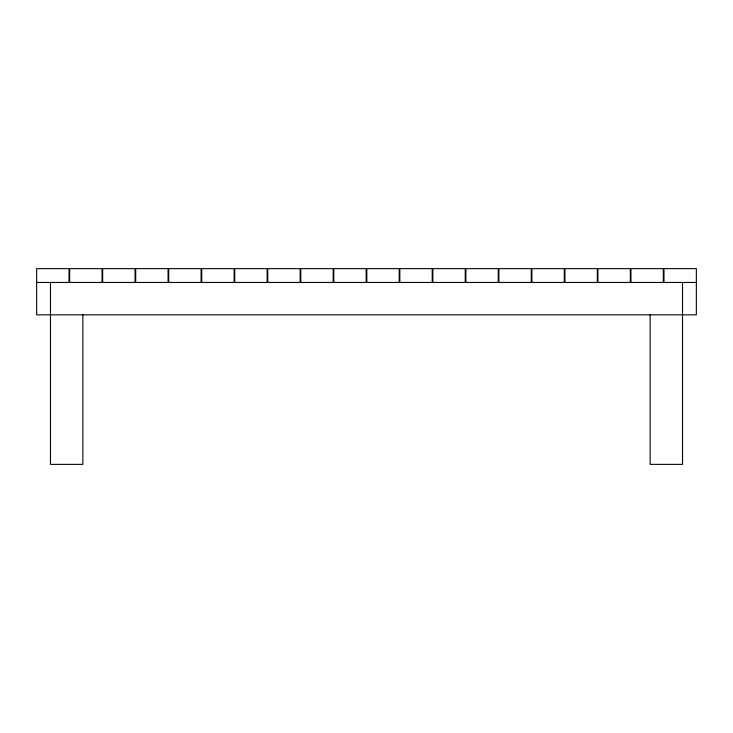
<?xml version="1.0" encoding="UTF-8"?>
<svg xmlns="http://www.w3.org/2000/svg" width="733" height="733" viewBox="0 0 733 733"><rect width="100%" height="100%" fill="white"/><g stroke="black" fill="none" stroke-linecap="round" stroke-linejoin="round"><path stroke-width="1.1" d="M36.65 282.462L696.35 282.462M682.524 282.462L682.524 464.365L650.144 464.365L650.144 314.494M663.97 282.462L663.97 268.635L696.35 268.635L696.35 314.842L36.65 314.842L36.65 268.635L69.03 268.635L69.03 282.462M663.338 282.462L663.338 268.635L630.957 268.635L630.957 282.462M630.316 282.462L630.316 268.635L597.936 268.635L597.936 282.462M597.303 282.462L597.303 268.635L564.923 268.635L564.923 282.462M564.282 282.462L564.282 268.635L531.901 268.635L531.901 282.462M531.269 282.462L531.269 268.635L498.889 268.635L498.889 282.462M498.248 282.462L498.248 268.635L465.867 268.635L465.867 282.462M465.235 282.462L465.235 268.635L432.855 268.635L432.855 282.462M432.213 282.462L432.213 268.635L399.833 268.635L399.833 282.462M399.201 282.462L399.201 268.635L366.821 268.635L366.821 282.462M366.179 282.462L366.179 268.635L333.799 268.635L333.799 282.462M333.167 282.462L333.167 268.635L300.787 268.635L300.787 282.462M300.145 282.462L300.145 268.635L267.765 268.635L267.765 282.462M267.133 282.462L267.133 268.635L234.752 268.635L234.752 282.462M234.111 282.462L234.111 268.635L201.731 268.635L201.731 282.462M201.099 282.462L201.099 268.635L168.718 268.635L168.718 282.462M168.077 282.462L168.077 268.635L135.697 268.635L135.697 282.462M135.064 282.462L135.064 268.635L102.684 268.635L102.684 282.462M102.043 282.462L102.043 268.635L69.662 268.635L69.662 282.462M82.856 314.494L82.856 464.365L50.476 464.365L50.476 282.462"/></g></svg>
